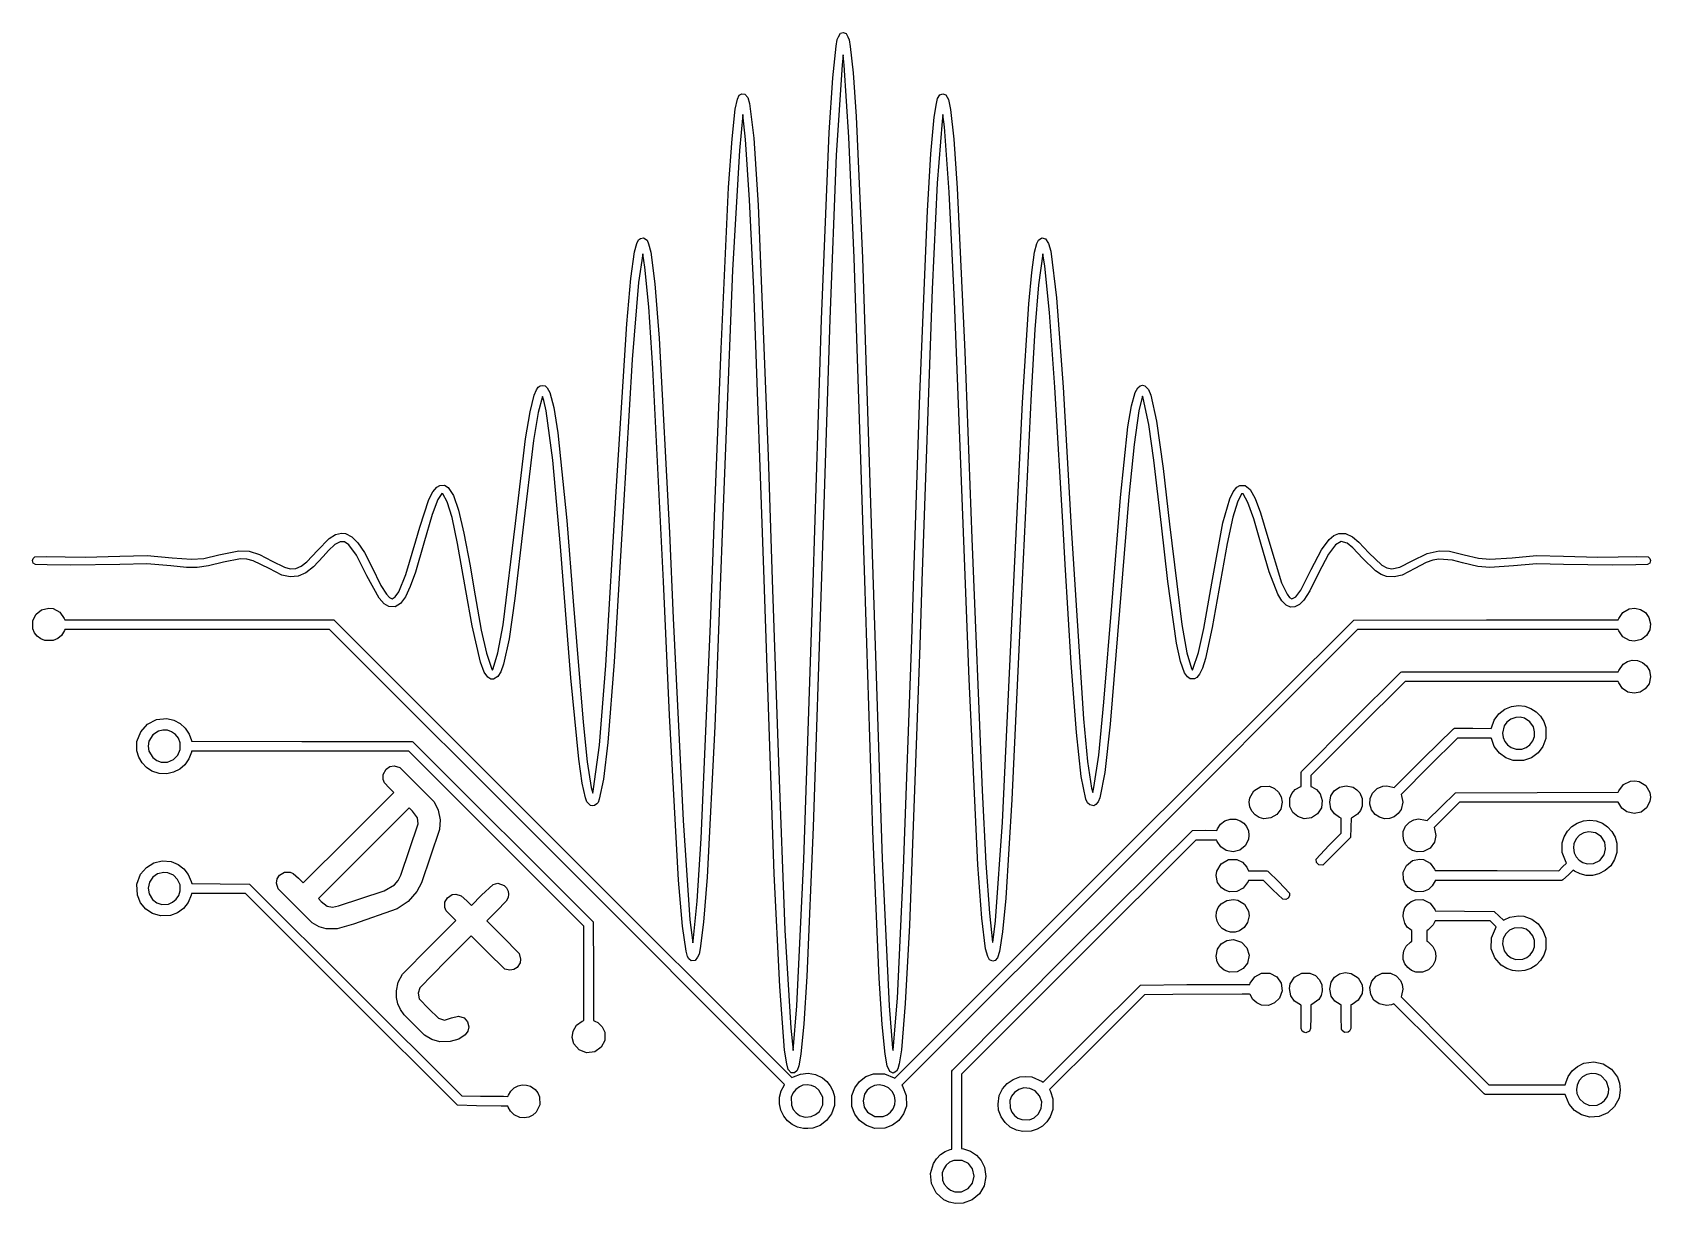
# Model space of a CAD drawing. Extents: x 0 to 215, y 0 to 156.
import ezdxf

# ---------------------------------------------------------------- set-up
doc = ezdxf.new("R2010")
doc.units = 0

msp = doc.modelspace()

# ---------------------------------------------------------------- linework, layer by layer
at = {"layer": 'Image', "color": 7}
for points in [[(100.874361, 17.413645), (100.469814, 17.835679), (100.265601, 18.597678), (99.984058, 20.413776), (99.326804, 28.891287), (98.615558, 43.845244), (97.243433, 82.973894), (95.871279, 121.619943), (95.315372, 133.418543), (94.792418, 141.431918), (94.436263, 144.772014), (93.966766, 140.00952), (93.070176, 124.1031), (91.858542, 93.718081), (90.689517, 63.415919), (89.677078, 43.391796), (89.213611, 37.442884), (88.759751, 33.913859), (88.615152, 33.15186), (88.420829, 32.771455), (88.108216, 32.31841), (87.546855, 32.284136), (87.256838, 32.56239), (87.062515, 32.85123), (86.879648, 33.547967), (86.389888, 36.905574), (85.878228, 43.006737), (84.683408, 64.952617), (83.882592, 82.719895), (82.4817, 111.067687), (81.927572, 119.232729), (81.405114, 124.502839), (81.120113, 126.271005), (80.580168, 122.433083), (79.741294, 112.208396), (78.523636, 91.990883), (77.328685, 72.043221), (76.490916, 61.307722), (75.921903, 56.440584), (75.354424, 53.789331), (75.196319, 53.344832), (75.009971, 53.160076), (74.717716, 52.921768), (74.446666, 52.86441), (74.177791, 52.923068), (73.702743, 53.434647), (73.508618, 53.96929), (73.070074, 55.894513), (72.615428, 59.080319), (71.577909, 69.892911), (70.865659, 78.909899), (70.204104, 87.368089), (69.170795, 98.846317), (68.289287, 105.389366), (67.980098, 106.780071), (67.781934, 107.307064), (67.233095, 105.154798), (66.626124, 101.426971), (65.252576, 89.920786), (64.145806, 80.435314), (63.361561, 75.097727), (62.618673, 71.70731), (62.243163, 70.688237), (61.847919, 70.063294), (61.305955, 69.727684), (60.92717, 69.733108), (60.527838, 69.975503), (60.038058, 70.666027), (59.546667, 71.977074), (58.459405, 76.789002), (57.632175, 81.500696), (56.52695, 87.73601), (55.775456, 91.190784), (55.13558, 93.293288), (54.55167, 94.374027), (54.432401, 94.399427), (53.911265, 93.604247), (53.144137, 91.620499), (52.031321, 87.812588), (50.909121, 83.951793), (50.232966, 82.038854), (49.577049, 80.664535), (48.915626, 79.784783), (48.222953, 79.355547), (47.386929, 79.370231), (46.747432, 79.740708), (46.101928, 80.471076), (44.475878, 83.456494), (43.079626, 86.181369), (42.071575, 87.558588), (41.492276, 87.963012), (40.89881, 87.987585), (40.214243, 87.611125), (39.361637, 86.812449), (38.657066, 86.034291), (37.372547, 84.671075), (36.331853, 83.851721), (35.313353, 83.400141), (34.272007, 83.304367), (33.16278, 83.552431), (31.457577, 84.409455), (29.346541, 85.45322), (28.509647, 85.662833), (27.653257, 85.706213), (25.399684, 85.27215), (23.395578, 84.771364), (21.919889, 84.574799), (20.485191, 84.569213), (18.414693, 84.776988), (15.218564, 85.064359), (11.620202, 84.968077), (5.10511, 84.891592), (1.988514, 84.929059), (0.426416, 84.958301), (0.126532, 85.152475), (0, 85.488491), (0.091285, 85.773018), (0.315419, 85.973813), (1.904714, 86.020115), (4.355811, 85.9958), (7.022808, 85.955448), (11.634336, 86.060244), (15.252397, 86.149155), (18.567093, 85.857164), (21.15789, 85.655451), (22.78142, 85.764557), (24.790909, 86.237967), (27.447483, 86.785223), (28.820977, 86.715139), (30.201371, 86.297731), (31.877129, 85.425661), (33.508273, 84.589742), (34.286847, 84.397701), (35.006051, 84.448806), (35.721427, 84.756966), (36.488514, 85.336091), (37.907441, 86.834689), (39.458567, 88.40927), (40.288022, 88.929159), (41.084165, 89.113016), (41.638982, 89.060457), (42.468508, 88.658346), (43.274036, 87.85219), (44.12984, 86.547627), (45.110192, 84.650292), (46.333225, 82.185367), (47.063905, 81.007992), (47.483442, 80.555509), (47.821522, 80.383098), (48.23067, 80.648365), (48.706418, 81.335596), (49.652004, 83.615319), (50.977291, 88.091988), (51.48946, 89.920786), (52.71046, 93.603809), (53.23348, 94.636744), (53.749346, 95.251318), (54.161161, 95.482884), (54.77842, 95.493255), (55.279453, 95.193766), (55.967738, 94.131489), (56.641578, 92.17936), (57.358554, 89.130314), (58.176253, 84.777289), (58.686576, 81.805493), (59.672652, 76.250499), (60.33933, 73.194904), (61.073061, 71.0372), (61.144462, 70.924192), (61.246281, 71.1261), (61.877596, 73.211705), (62.557613, 76.941399), (64.211032, 90.416082), (65.558958, 101.668268), (66.141671, 105.257174), (66.686293, 107.483953), (67.002425, 108.195152), (67.23739, 108.542582), (67.4864, 108.691632), (67.858702, 108.774523), (68.144338, 108.698636), (68.435925, 108.431155), (68.781145, 107.831957), (69.309903, 105.852559), (69.844374, 102.463733), (71.017178, 90.797082), (71.868841, 80.078295), (73.191402, 63.987416), (73.761409, 58.718326), (74.292038, 55.300481), (74.470812, 54.582043), (74.587921, 55.140842), (75.359004, 60.950566), (76.199295, 71.518506), (77.583932, 94.670577), (78.99369, 116.95111), (79.538758, 122.986815), (80.048295, 126.537734), (80.345964, 127.633631), (80.564733, 128.09756), (80.814131, 128.306122), (81.246015, 128.391241), (81.70703, 128.078626), (81.911846, 127.599225), (82.20407, 126.467508), (82.754044, 122.262469), (83.324951, 115.028525), (84.682567, 89.171484), (85.191336, 77.843098), (86.481228, 50.914245), (87.399692, 37.749249), (87.783557, 34.663155), (87.829528, 34.885405), (88.357312, 40.216873), (88.893075, 48.550687), (90.143872, 77.055699), (90.766349, 93.692678), (91.528943, 113.618953), (92.544802, 135.084287), (92.997177, 141.547675), (93.430766, 145.47051), (93.729263, 146.797991), (93.963789, 147.328317), (94.306192, 147.524325), (94.691864, 147.489263), (95.088661, 147.027919), (95.312581, 146.21981), (95.870011, 141.63478), (96.446839, 132.706967), (97.789011, 99.356871), (98.33578, 82.935792), (99.149095, 58.691522), (100.033541, 36.335697), (100.798606, 23.322069), (101.09926, 20.346834), (101.612519, 26.293866), (102.542477, 45.746997), (103.771453, 82.503992), (104.889424, 117.543245), (105.910991, 142.376414), (106.372212, 149.656546), (106.818988, 153.862422), (106.959768, 154.735943), (107.126394, 155.09432), (107.422932, 155.572954), (107.771778, 155.693608), (108.15668, 155.526148), (108.37703, 155.097098), (108.555378, 154.716099), (108.696348, 153.823428), (109.083548, 150.300392), (109.478795, 144.527549), (110.324438, 125.696635), (111.695994, 83.634291), (112.950692, 45.82948), (113.881651, 26.281166), (114.337151, 20.693173), (114.374966, 20.37779), (114.399117, 20.416433), (114.474459, 20.998626), (114.971566, 27.335264), (115.802869, 44.552372), (116.877569, 74.934802), (117.157389, 83.481891), (117.970172, 107.561061), (118.983718, 131.977917), (119.437384, 139.558602), (119.875022, 144.429112), (120.152395, 146.221755), (120.309692, 146.920254), (120.621651, 147.371484), (121.000908, 147.542231), (121.429479, 147.398651), (121.749534, 146.753209), (122.03136, 145.457811), (122.465688, 141.502291), (122.918246, 134.985453), (123.938276, 113.250653), (124.87876, 88.422185), (126.224761, 54.926905), (126.735025, 45.244572), (127.215221, 38.600148), (127.631233, 34.752055), (127.667883, 34.713955), (128.015471, 37.584149), (128.936022, 50.729817), (130.199749, 77.119199), (131.584082, 106.506962), (132.425868, 119.593312), (132.821151, 123.765087), (133.209108, 126.475705), (133.504295, 127.614224), (133.709096, 128.089783), (134.180281, 128.392016), (134.662171, 128.265323), (135.063136, 127.639733), (135.346031, 126.598334), (136.118597, 120.405484), (136.99347, 108.526259), (138.086918, 89.844583), (139.712931, 64.470015), (140.259206, 58.784665), (140.78104, 55.211727), (140.943311, 54.640227), (141.092919, 55.326026), (141.72443, 59.6055), (142.42881, 66.679812), (143.498003, 80.040195), (144.615416, 93.870478), (145.621826, 103.246787), (146.092385, 106.061957), (146.56552, 107.80236), (146.923733, 108.434251), (147.231204, 108.707929), (147.535428, 108.779989), (147.849298, 108.703829), (148.335329, 108.22527), (148.666536, 107.471161), (149.43018, 104.030435), (150.302509, 97.705873), (151.142097, 90.339882), (152.770459, 77.004899), (153.450103, 73.233737), (154.081963, 71.126873), (154.182393, 70.925737), (154.256535, 71.044855), (155.000878, 73.258404), (155.685522, 76.446725), (156.742917, 82.465892), (158.243351, 90.479582), (159.146926, 93.67411), (159.597265, 94.636637), (160.068418, 95.232726), (160.494119, 95.482691), (161.187908, 95.47261), (161.870577, 94.912332), (162.53467, 93.730767), (163.235884, 91.809516), (164.187753, 88.539326), (166.025954, 82.542082), (166.770619, 81.00874), (167.108912, 80.577103), (167.409421, 80.392271), (167.913075, 80.67369), (168.576484, 81.550866), (169.980274, 84.292639), (171.334719, 86.904561), (172.372014, 88.289772), (172.99531, 88.798266), (173.648056, 89.070347), (174.531952, 89.065204), (175.44999, 88.655391), (176.288416, 87.95142), (177.634388, 86.49103), (179.344194, 84.85774), (180.030244, 84.502149), (180.695084, 84.391252), (181.733774, 84.601767), (183.37478, 85.44982), (185.36285, 86.44071), (186.984857, 86.786694), (188.349335, 86.719507), (190.296272, 86.264026), (192.211606, 85.798063), (193.712567, 85.648852), (196.697064, 85.869252), (199.90879, 86.153135), (203.491555, 86.060408), (208.088949, 85.95538), (210.755946, 85.995787), (213.194343, 86.020102), (214.770937, 85.9738), (214.995072, 85.773005), (215.086357, 85.488478), (214.959825, 85.152461), (214.659939, 84.958288), (213.097841, 84.929049), (209.993947, 84.891531), (203.516955, 84.967609), (199.9417, 85.065137), (196.859499, 84.791291), (193.699867, 84.557741), (192.10091, 84.7093), (190.062333, 85.197183), (188.746874, 85.537939), (186.938096, 85.688838), (186.116341, 85.536486), (185.269922, 85.225091), (183.75578, 84.409104), (182.078054, 83.559694), (180.99859, 83.310675), (179.999365, 83.37819), (179.267775, 83.639951), (178.529092, 84.100705), (176.783489, 85.805607), (175.508874, 87.189309), (174.767096, 87.796181), (173.972642, 88.018106), (173.218804, 87.596646), (172.266669, 86.335303), (170.95364, 83.79938), (169.775303, 81.451921), (168.985029, 80.230684), (168.405072, 79.650316), (167.81304, 79.343178), (167.219661, 79.312329), (166.635662, 79.560826), (166.071022, 80.111318), (165.516774, 81.008429), (164.363862, 83.98988), (163.3088, 87.634775), (162.330391, 91.051071), (161.567888, 93.213839), (160.926045, 94.346717), (160.727793, 94.359417), (160.161075, 93.268652), (159.553709, 91.266971), (158.791658, 87.766845), (157.69541, 81.564183), (156.818815, 76.573089), (155.920754, 72.46999), (155.516542, 71.199561), (155.119075, 70.365385), (154.749239, 69.935604), (154.465294, 69.749755), (153.889069, 69.763725), (153.514038, 70.029224), (153.139084, 70.578705), (152.613494, 72.057142), (152.082867, 74.485278), (150.913971, 82.694489), (150.062622, 90.17478), (149.066886, 98.82127), (148.399162, 103.585963), (147.654729, 107.062089), (147.556203, 107.337821), (147.502702, 107.201789), (147.066931, 105.380018), (146.421713, 100.898658), (145.72082, 93.984775), (144.500061, 78.846394), (143.254589, 63.740261), (142.533068, 57.323879), (141.867452, 53.961268), (141.655596, 53.415404), (141.35047, 53.049311), (141.060905, 52.87326), (140.546608, 53.004879), (140.248851, 53.296953), (140.036056, 53.776626), (139.414564, 56.764107), (138.776892, 62.618346), (138.078397, 71.843165), (137.274434, 84.942386), (136.994754, 89.84458), (135.901624, 108.513557), (135.192831, 118.461255), (134.56703, 124.604434), (134.290274, 126.255432), (133.744103, 122.115237), (133.259693, 116.216586), (132.738463, 107.658707), (131.304941, 77.423996), (130.191125, 53.744858), (129.374499, 40.606742), (128.957538, 36.139396), (128.5475, 33.520154), (128.276879, 32.699611), (127.95522, 32.321133), (127.647253, 32.22556), (127.193824, 32.433451), (126.974503, 32.840125), (126.681539, 33.892343), (126.178503, 37.938498), (125.660003, 45.04324), (124.498194, 69.715106), (123.799388, 88.104683), (122.566889, 119.98164), (121.857966, 134.438683), (121.220519, 143.121011), (121.023685, 144.787353), (120.908213, 143.875838), (120.278888, 135.653505), (119.596104, 121.543738), (118.224243, 82.732589), (117.944304, 74.1855), (116.572717, 37.024572), (116.021728, 26.617727), (115.505063, 20.436022), (115.216326, 18.576546), (115.049771, 17.917635), (114.83634, 17.597287), (114.41703, 17.364921), (113.953612, 17.552398), (113.627318, 18.318273), (113.345402, 19.876786), (112.962933, 23.807911), (112.570021, 29.960471), (111.721799, 49.496731), (110.629425, 82.846889), (109.232083, 125.722032), (108.536682, 141.784413), (107.897839, 151.3188), (107.771778, 152.675582), (107.758708, 152.7176), (107.618122, 151.398918), (106.850715, 139.363875), (105.981591, 117.568643), (104.888694, 83.354888), (103.796186, 50.05553), (102.937298, 30.212607), (102.536456, 23.903496), (102.148548, 19.890325), (101.865616, 18.328227), (101.67278, 17.715728), (101.286778, 17.392942), (100.874356, 17.413632), (100.874361, 17.413645)], [(102.501285, 9.990282), (101.705324, 10.191303), (100.993613, 10.537551), (100.380271, 11.020196), (99.879413, 11.630406), (99.485336, 12.426924), (99.293642, 13.28307), (99.308401, 14.159009), (99.533682, 15.014901), (99.913555, 15.732136), (99.973988, 15.833741), (69.741674, 46.086796), (39.509359, 76.319103), (21.902876, 76.319103), (4.296394, 76.319103), (4.255933, 76.198453), (3.869253, 75.546219), (3.367886, 75.114612), (2.754242, 74.842396), (1.654662, 74.840809), (1.11006, 75.067128), (0.650935, 75.418274), (0.297817, 75.873856), (0.071235, 76.413482), (0.071764, 77.525474), (0.502747, 78.361046), (1.231615, 78.936183), (2.196814, 79.149929), (2.775717, 79.09371), (3.660298, 78.606299), (4.235643, 77.786136), (4.305011, 77.615001), (22.190749, 77.614736), (40.076487, 77.614472), (70.48997, 47.18531), (100.931099, 16.756151), (101.158513, 16.870544), (102.091422, 17.2353), (103.110884, 17.332294), (104.105317, 17.158568), (105.00732, 16.716541), (105.58142, 16.241469), (106.045207, 15.660856), (106.387189, 14.992513), (106.595874, 14.254254), (106.592196, 13.035056), (106.234898, 11.964246), (105.551752, 11.052459), (104.718851, 10.414249), (103.735459, 10.046744), (103.047392, 9.987454), (102.501293, 9.990259), (102.501285, 9.990282)], [(111.962773, 10.010748), (110.860719, 10.373824), (109.94174, 11.053022), (109.294234, 11.915536), (108.924675, 12.933485), (108.922823, 14.368583), (109.299899, 15.402537), (109.931857, 16.254364), (110.783171, 16.888474), (111.818313, 17.269278), (113.275684, 17.268749), (114.553596, 16.746015), (114.642496, 16.683584), (145.071658, 47.108023), (175.625965, 77.573464), (193.266242, 77.614813), (210.781346, 77.615078), (210.850714, 77.786213), (211.391816, 78.576134), (212.216444, 79.057383), (213.000567, 79.160496), (213.747757, 78.987728), (214.38998, 78.568086), (214.859202, 77.93058), (215.078703, 77.088666), (214.962704, 76.255846), (214.543839, 75.527379), (213.854742, 74.998527), (212.876843, 74.784995), (212.279944, 74.855898), (211.412591, 75.341035), (210.851542, 76.14497), (210.781346, 76.318425), (193.458573, 76.31869), (176.135797, 76.318954), (145.85535, 46.038515), (115.574905, 15.758078), (115.657751, 15.628406), (116.158239, 14.385919), (116.170304, 12.985058), (115.803201, 11.937746), (115.176537, 11.073752), (114.325077, 10.428568), (113.283582, 10.037688), (111.962784, 10.0106), (111.962773, 10.010748)], [(169.018038, 51.173552), (168.185502, 51.447414), (167.522785, 52.019035), (167.138266, 52.798793), (167.138385, 53.916392), (167.416454, 54.528867), (167.853971, 55.038565), (168.572949, 55.446224), (168.630099, 55.461041), (168.630099, 56.398231), (168.630099, 57.335418), (168.695922, 57.467506), (175.268164, 64.092365), (181.888882, 70.639106), (182.003182, 70.693076), (196.395243, 70.699505), (210.787304, 70.705935), (210.840546, 70.851897), (211.447494, 71.711117), (212.006544, 72.059191), (212.65299, 72.232668), (213.354449, 72.196529), (214.004225, 71.936742), (214.545138, 71.487363), (214.920006, 70.882451), (215.070895, 70.045358), (214.871659, 69.112058), (214.378573, 68.439302), (213.695113, 68.011566), (212.899116, 67.859363), (212.06842, 68.013205), (211.351728, 68.491046), (210.8515, 69.219859), (210.776774, 69.397659), (196.609106, 69.404035), (182.441437, 69.410412), (176.189817, 63.169518), (169.938197, 56.928624), (169.931477, 56.190596), (169.924756, 55.452571), (170.058474, 55.405645), (170.666961, 55.039451), (171.149977, 54.486867), (171.448731, 53.580818), (171.325195, 52.599225), (170.809009, 51.801597), (170.005009, 51.291762), (169.018033, 51.173547), (169.018038, 51.173552)], [(179.700585, 51.174875), (179.049541, 51.362976), (178.470986, 51.737826), (177.997801, 52.363373), (177.77729, 53.097733), (177.818786, 53.862738), (178.131621, 54.580223), (178.731852, 55.176701), (179.510337, 55.507964), (180.034685, 55.534655), (180.829844, 55.37131), (180.978307, 55.304685), (184.868939, 59.19427), (188.883782, 63.138353), (189.007991, 63.192852), (191.454732, 63.18883), (193.901472, 63.184808), (193.9174, 63.255907), (194.290252, 64.284239), (194.930705, 65.130758), (195.69902, 65.730406), (196.582777, 66.094425), (197.538244, 66.212355), (198.371559, 66.126324), (199.152336, 65.841677), (199.862315, 65.390845), (200.439487, 64.804161), (200.871634, 64.097283), (201.146537, 63.285871), (201.159528, 61.841108), (200.771325, 60.779566), (200.121344, 59.910139), (199.24949, 59.272347), (198.195667, 58.90571), (196.824069, 58.917563), (195.826043, 59.271532), (194.986101, 59.884223), (194.309856, 60.753963), (193.917939, 61.822047), (193.902117, 61.891897), (191.661023, 61.891897), (189.419928, 61.891897), (185.663585, 58.13549), (181.907239, 54.379081), (181.984233, 54.192145), (182.142723, 53.352494), (181.930369, 52.406115), (181.545453, 51.843391), (181.019068, 51.435997), (180.390892, 51.205844), (179.700604, 51.174844), (179.700585, 51.174875)], [(197.950332, 60.429864), (198.541254, 60.640768), (199.042802, 61.012608), (199.421829, 61.512567), (199.64519, 62.107828), (199.667994, 62.735145), (199.514992, 63.368686), (199.03401, 64.06607), (198.325794, 64.530761), (197.752119, 64.671185), (197.16818, 64.647328), (196.519843, 64.423778), (195.96447, 63.987048), (195.630278, 63.509856), (195.396313, 62.552328), (195.472612, 61.957042), (195.698265, 61.424431), (196.059948, 60.97673), (196.544338, 60.636176), (197.205063, 60.410923), (197.950332, 60.429867), (197.950332, 60.429864)], [(73.661161, 20.058901), (72.671954, 20.455576), (71.976902, 21.264675), (71.76131, 22.091771), (71.86741, 22.949283), (72.33442, 23.729895), (73.085122, 24.259889), (73.285321, 24.346802), (73.280902, 30.628928), (73.276484, 36.911052), (61.650717, 48.537888), (50.024951, 60.164723), (35.594737, 60.164723), (21.164499, 60.164723), (21.133967, 60.009532), (20.81283, 59.126473), (20.274594, 58.347592), (19.587331, 57.747434), (18.772539, 57.340412), (17.851717, 57.140944), (16.853015, 57.190427), (15.900096, 57.509963), (15.174604, 57.983836), (14.59016, 58.599376), (14.161371, 59.337074), (13.902842, 60.177423), (13.904245, 61.447421), (14.397766, 62.740101), (15.296045, 63.735329), (16.485167, 64.345493), (17.851217, 64.482982), (18.794509, 64.275341), (19.631265, 63.845832), (20.328353, 63.217307), (20.85264, 62.41262), (21.144673, 61.568159), (21.162328, 61.460296), (35.822241, 61.453867), (50.482153, 61.447437), (50.583753, 61.391962), (74.516016, 37.444467), (74.576785, 31.030978), (74.595835, 24.528359), (74.599433, 24.337632), (74.768322, 24.277061), (75.158293, 24.068612), (75.734625, 23.51147), (76.078143, 22.778359), (76.075761, 21.69649), (75.591026, 20.790224), (74.757117, 20.198022), (73.661254, 20.058917), (73.661161, 20.058901)], [(17.95063, 58.706238), (18.744319, 59.041653), (19.325039, 59.630168), (19.639929, 60.392081), (19.636131, 61.247688), (19.401556, 61.863911), (19.002397, 62.379899), (18.502013, 62.728067), (17.938789, 62.919593), (17.344099, 62.948506), (16.749317, 62.808833), (16.01188, 62.312505), (15.488103, 61.460121), (15.407515, 60.812422), (15.488103, 60.164723), (16.024513, 59.298878), (16.531797, 58.914339), (17.119295, 58.704262), (17.95063, 58.706114), (17.95063, 58.706238)], [(39.052167, 36.519443), (38.099711, 36.803819), (37.21067, 37.325627), (32.675611, 41.851346), (32.441289, 42.587945), (32.524478, 43.185507), (32.867021, 43.680572), (33.510088, 44.060949), (34.261908, 44.072833), (34.679254, 43.885107), (35.363383, 43.250228), (35.992596, 42.627183), (42.017595, 48.652185), (48.042595, 54.677184), (47.430246, 55.293708), (46.818426, 55.94917), (46.619223, 56.368756), (46.605967, 57.065927), (47.014605, 57.778227), (47.508333, 58.119934), (48.107264, 58.203113), (48.843863, 57.968668), (53.395236, 53.408332), (53.957284, 52.326039), (54.217273, 51.0197), (54.122746, 49.740031), (51.728471, 42.651445), (51.119732, 41.509518), (49.959436, 40.153491), (48.501038, 39.184241), (42.671671, 37.163888), (40.516499, 36.51608), (39.052175, 36.51944), (39.052167, 36.519443)], [(184.040593, 46.779501), (183.450933, 46.956543), (182.943431, 47.277423), (182.54164, 47.722305), (182.269114, 48.271355), (182.17432, 48.874437), (182.216174, 49.453591), (182.52377, 50.167089), (183.058934, 50.727971), (183.617825, 51.028829), (184.252945, 51.141294), (185.177697, 50.993445), (185.380663, 50.919135), (187.248043, 52.759349), (189.165973, 54.632597), (200.009087, 54.67833), (210.775999, 54.69103), (210.85798, 54.885938), (211.468806, 55.713149), (212.388928, 56.180391), (212.965743, 56.22169), (213.568209, 56.127102), (214.466932, 55.565214), (215.001799, 54.635063), (215.069824, 54.043331), (215.001799, 53.451599), (214.551781, 52.613664), (213.810144, 52.048515), (212.889543, 51.853126), (211.918341, 52.075516), (211.259099, 52.568546), (210.840649, 53.236445), (210.787238, 53.382932), (200.243235, 53.382932), (189.69923, 53.382932), (187.999514, 51.683073), (186.299798, 49.983217), (186.368167, 49.830873), (186.54695, 48.949205), (186.363563, 48.067036), (185.768303, 47.27856), (184.898771, 46.829536), (184.040585, 46.779501), (184.040593, 46.779501)], [(163.689805, 51.173817), (163.055155, 51.338236), (162.513228, 51.672263), (162.088676, 52.155061), (161.806149, 52.7658), (161.738127, 53.357532), (161.806149, 53.949264), (162.352383, 54.892387), (163.270706, 55.454799), (164.421359, 55.493859), (165.105488, 55.203526), (165.641247, 54.719315), (165.990599, 54.089121), (166.115502, 53.360836), (165.918404, 52.448465), (165.387766, 51.72515), (164.614572, 51.272924), (163.689805, 51.173817), (163.689805, 51.173817)], [(170.971174, 45.041669), (170.672216, 45.359031), (170.648833, 45.804938), (172.328043, 47.592485), (173.964685, 49.231526), (173.958044, 50.241117), (173.951403, 51.250705), (173.750415, 51.338073), (173.059242, 51.809575), (172.59506, 52.484162), (172.429498, 53.357532), (172.581241, 54.199144), (173.041697, 54.88579), (173.721724, 55.365486), (174.623162, 55.545231), (175.53022, 55.351993), (176.026319, 55.030438), (176.425566, 54.59383), (176.748379, 53.878228), (176.748114, 52.83683), (176.51494, 52.267053), (176.142965, 51.791888), (175.473192, 51.338081), (175.272201, 51.250723), (175.259501, 50.011779), (175.19135, 48.671235), (171.520173, 45.014521), (170.971185, 45.041667), (170.971174, 45.041669)], [(40.690465, 39.576816), (46.76768, 41.600315), (48.113651, 42.384497), (48.608965, 42.961511), (48.995197, 43.646822), (51.259471, 50.500035), (51.19952, 51.28087), (50.527937, 52.18754), (50.091121, 52.633632), (44.051106, 46.594946), (38.011092, 40.55626), (38.39193, 40.173115), (39.166015, 39.526396), (39.877666, 39.397487), (40.690465, 39.576816), (40.690465, 39.576816)], [(122.681559, 0.008045), (121.861512, 0.194943), (121.144861, 0.524863), (120.106374, 1.464918), (119.504735, 2.672711), (119.377975, 4.01509), (119.764127, 5.358902), (120.169556, 5.981237), (120.701348, 6.517738), (121.323644, 6.938659), (122.000586, 7.214251), (122.198016, 7.269292), (122.204842, 12.438186), (122.211668, 17.607079), (122.280735, 17.746779), (138.193815, 33.727817), (154.177525, 49.609737), (155.866623, 49.632994), (157.416021, 49.615664), (157.50427, 49.816556), (157.924322, 50.454713), (158.511415, 50.902146), (159.209728, 51.129549), (159.963439, 51.107616), (160.529508, 50.909437), (161.009079, 50.573421), (161.384105, 50.116317), (161.636538, 49.554873), (161.704263, 48.96335), (161.650021, 48.39746), (161.209468, 47.552559), (160.491458, 46.990018), (159.607974, 46.764911), (158.670996, 46.932313), (157.956191, 47.422555), (157.486802, 48.136751), (157.416876, 48.32117), (156.044851, 48.334373), (154.634725, 48.326806), (139.045431, 32.753239), (123.494237, 17.20046), (123.50064, 12.274322), (123.507043, 7.348183), (123.748342, 7.300958), (124.673539, 6.986355), (125.476331, 6.448327), (126.113301, 5.724912), (126.541034, 4.854147), (126.729922, 3.602012), (126.499419, 2.39419), (125.886826, 1.331146), (124.929441, 0.513343), (123.722942, 0.05644), (122.681544, 0.008053), (122.681559, 0.008045)], [(183.911326, 41.459565), (183.341707, 41.664963), (182.860629, 42.012893), (182.452384, 42.518213), (182.219288, 43.100572), (182.204286, 44.061765), (182.63204, 44.970476), (183.415124, 45.596746), (184.352669, 45.796093), (184.898768, 45.741015), (185.784395, 45.275875), (186.372135, 44.478033), (186.459509, 44.277043), (194.670927, 44.270667), (202.882345, 44.264264), (203.387346, 44.769742), (203.892351, 45.275217), (203.839286, 45.349739), (203.33525, 46.664637), (203.336044, 47.947336), (203.588554, 48.772927), (204.017775, 49.507521), (204.604114, 50.125027), (205.327975, 50.59936), (206.144539, 50.893466), (206.996406, 50.986618), (207.84891, 50.879107), (208.667386, 50.571224), (209.372829, 50.092964), (209.946336, 49.468421), (210.364491, 48.729782), (210.603877, 47.909236), (210.604136, 46.690037), (210.304569, 45.742816), (209.778667, 44.921442), (209.061908, 44.26802), (208.189769, 43.824654), (207.365868, 43.640813), (206.532168, 43.64457), (205.724515, 43.831752), (204.97876, 44.198189), (204.779516, 44.31514), (204.151658, 43.702908), (203.415257, 43.030058), (203.288257, 42.969439), (194.872139, 42.969191), (186.456024, 42.968942), (186.441842, 42.914729), (186.061065, 42.231999), (185.54648, 41.767061), (184.886354, 41.478665), (183.911225, 41.459562), (183.911326, 41.459565)], [(207.49205, 45.217106), (208.325079, 45.636407), (208.888842, 46.35984), (209.108604, 47.185339), (208.977143, 48.05323), (208.495349, 48.799084), (207.749246, 49.303933), (206.857051, 49.438705), (206.195545, 49.301816), (205.624764, 48.973107), (205.177348, 48.478955), (204.885937, 47.845739), (204.839502, 47.286939), (204.921449, 46.65194), (205.189336, 46.108093), (205.585919, 45.66584), (206.086542, 45.346121), (206.666551, 45.169876), (207.49205, 45.217106), (207.49205, 45.217106)], [(64.787801, 11.473146), (64.049681, 11.812124), (63.571016, 12.281603), (63.25917, 12.826091), (63.211662, 12.965857), (62.320599, 12.981573), (59.02924, 13.016522), (56.514643, 13.089904), (42.354171, 27.192903), (28.307997, 41.241747), (24.737943, 41.241747), (21.167888, 41.241747), (21.11076, 41.004776), (20.727557, 40.055975), (20.075307, 39.235149), (19.282333, 38.649317), (18.363893, 38.303391), (17.034864, 38.244262), (15.973284, 38.55982), (15.066062, 39.164743), (14.373647, 40.004438), (13.956488, 41.024315), (13.896118, 42.464503), (14.375588, 43.794444), (15.150228, 44.702578), (16.138964, 45.305243), (17.264046, 45.570515), (18.447725, 45.466471), (19.36156, 45.099224), (20.131897, 44.511433), (20.724853, 43.736956), (21.106545, 42.80965), (21.175855, 42.549845), (24.970518, 42.537145), (28.85408, 42.477566), (43.001863, 28.376486), (57.060742, 14.322284), (59.562639, 14.307097), (62.63717, 14.276381), (63.209805, 14.26085), (63.279234, 14.437814), (63.591004, 14.960871), (64.049792, 15.400822), (64.553667, 15.664175), (65.111331, 15.788138), (65.683158, 15.769034), (66.229522, 15.603183), (66.82358, 15.195535), (67.198442, 14.729963), (67.423932, 14.211234), (67.451707, 13.124043), (66.95673, 12.153429), (66.528782, 11.780421), (65.988831, 11.518858), (65.366532, 11.431082), (64.787801, 11.473143), (64.787801, 11.473146)], [(166.217102, 40.472345), (164.870083, 41.740338), (163.637362, 42.968945), (162.630576, 42.968945), (161.62379, 42.968945), (161.58333, 42.848295), (160.920812, 41.919683), (160.08301, 41.483335), (159.104436, 41.45576), (158.53233, 41.656048), (158.034116, 42.000904), (157.53258, 42.693522), (157.342324, 43.629344), (157.412343, 44.221354), (157.996634, 45.191957), (158.990811, 45.7441), (160.07031, 45.741084), (160.831044, 45.37573), (161.401104, 44.748556), (161.56872, 44.417248), (161.625222, 44.266163), (162.860713, 44.258914), (164.096205, 44.251664), (164.226168, 44.179624), (165.68982, 42.769925), (167.068014, 41.295404), (167.085073, 40.91304), (166.911039, 40.611752), (166.602764, 40.446531), (166.217102, 40.472366), (166.217102, 40.472345)], [(18.071793, 39.817999), (18.6468, 40.061561), (19.122493, 40.456757), (19.469453, 40.971061), (19.658259, 41.571946), (19.628297, 42.376999), (19.311768, 43.09667), (18.758413, 43.657729), (18.017969, 43.986946), (17.456332, 44.029089), (16.623995, 43.834949), (16.033508, 43.423379), (15.563996, 42.741032), (15.391851, 41.959776), (15.519538, 41.16695), (15.949526, 40.449895), (16.523859, 40.006708), (17.228895, 39.767004), (18.071793, 39.817999), (18.071793, 39.817999)], [(54.152446, 21.517127), (53.093765, 21.815755), (52.120448, 22.40317), (49.403911, 25.10007), (48.9142, 25.802646), (48.580319, 26.571785), (48.404309, 27.401089), (48.388211, 28.284162), (48.629634, 29.453181), (49.195475, 30.497563), (52.803342, 34.161051), (56.271996, 37.634039), (55.649057, 38.263146), (55.014273, 38.947182), (54.826556, 39.364515), (54.83147, 40.064116), (55.176385, 40.674505), (55.79276, 41.078131), (56.2853, 41.134585), (57.006093, 40.932381), (57.740927, 40.253169), (58.344912, 39.656813), (59.696724, 41.005212), (61.239037, 42.442917), (61.856238, 42.587506), (62.718632, 42.303397), (63.033313, 41.979206), (63.235869, 41.559246), (63.281409, 41.140147), (63.235869, 40.721047), (62.962338, 40.225673), (61.711061, 38.936419), (60.389985, 37.608988), (62.499156, 35.494724), (64.690025, 33.249607), (64.891118, 32.515971), (64.835111, 32.012343), (64.441309, 31.404808), (63.999312, 31.122312), (63.478915, 31.030962), (62.803167, 31.187617), (60.483234, 33.427158), (58.317731, 35.589873), (54.94965, 32.224568), (51.482335, 28.708696), (51.263683, 28.003025), (51.426169, 27.246367), (52.677636, 25.896057), (53.979329, 24.645397), (54.764276, 24.415175), (55.701844, 24.693289), (56.619873, 24.944531), (57.371251, 24.696253), (57.845416, 24.168626), (57.997451, 23.512572), (57.886648, 22.940172), (57.532218, 22.444866), (56.683443, 21.866004), (55.549444, 21.544469), (54.152446, 21.517127), (54.152446, 21.517127)], [(159.233651, 36.08626), (158.649816, 36.253501), (158.136882, 36.569052), (157.726965, 37.006698), (157.452182, 37.540228), (157.330778, 38.16649), (157.38823, 38.781106), (157.617055, 39.353063), (158.009772, 39.851345), (158.741297, 40.322954), (159.623744, 40.448522), (160.202879, 40.353505), (161.102027, 39.792129), (161.636244, 38.861685), (161.705546, 38.282651), (161.518518, 37.365235), (161.044769, 36.693597), (160.444811, 36.275135), (159.849594, 36.098938), (159.233651, 36.08626), (159.233651, 36.08626)], [(183.89548, 30.775301), (183.321459, 30.985185), (182.813825, 31.373854), (182.423035, 31.876481), (182.204744, 32.469741), (182.174373, 33.008577), (182.265836, 33.596351), (182.609628, 34.248839), (183.150792, 34.755846), (183.36208, 34.896433), (183.36208, 35.599356), (183.36208, 36.302279), (183.224566, 36.384529), (182.746107, 36.773155), (182.395217, 37.292044), (182.174894, 38.18812), (182.217616, 38.764541), (182.4374, 39.331633), (182.800439, 39.81238), (183.278832, 40.178694), (183.84468, 40.40249), (184.810633, 40.416089), (185.766597, 39.944668), (186.38764, 39.096209), (186.457111, 38.917647), (190.33884, 38.904947), (194.309467, 38.84531), (194.962786, 38.23665), (195.527207, 37.67493), (195.623185, 37.732892), (196.366864, 38.07612), (197.535263, 38.253266), (198.246462, 38.196463), (199.290274, 37.817191), (200.145653, 37.181471), (200.779702, 36.32232), (201.159523, 35.272754), (201.146532, 33.827991), (200.871629, 33.016579), (200.439482, 32.309701), (199.86231, 31.723017), (199.15233, 31.272185), (198.369322, 30.987035), (197.53527, 30.9002), (196.721888, 30.983426), (195.973172, 31.244356), (195.214923, 31.717015), (194.379701, 32.680893), (193.910637, 33.894298), (193.924395, 35.320517), (194.452098, 36.596968), (194.563482, 36.787765), (194.163057, 37.209886), (193.762632, 37.609723), (190.111082, 37.603294), (186.459535, 37.596865), (186.376408, 37.405645), (186.194031, 37.062746), (185.527444, 36.407667), (185.343294, 36.287687), (185.343294, 35.591569), (185.343294, 34.895448), (185.501745, 34.799193), (186.155881, 34.180572), (186.45213, 33.569769), (186.551249, 32.92367), (186.453213, 32.277438), (186.157998, 31.666231), (185.56349, 31.089091), (184.764754, 30.768301), (183.895549, 30.775322), (183.89548, 30.775301)], [(198.089651, 32.503319), (198.639603, 32.739535), (199.091014, 33.099341), (199.4277, 33.565772), (199.63348, 34.121861), (199.645201, 35.006049), (199.420699, 35.604824), (199.03952, 36.105186), (198.533065, 36.476306), (197.932732, 36.687358), (196.952055, 36.644855), (196.313819, 36.343439), (195.821831, 35.869029), (195.506023, 35.261707), (195.396323, 34.56155), (195.633921, 33.596351), (196.021604, 33.075652), (196.565107, 32.664821), (197.183838, 32.454691), (198.089662, 32.503319), (198.089651, 32.503319)], [(159.117811, 30.762601), (158.395508, 31.03946), (157.829123, 31.524634), (157.459407, 32.168954), (157.327113, 32.923249), (157.513349, 33.811779), (158.018315, 34.523213), (158.761397, 34.981967), (159.661979, 35.112454), (160.700402, 34.776328), (161.417733, 34.0254), (161.71516, 33.029741), (161.493872, 31.959421), (160.935756, 31.24478), (160.13381, 30.814697), (159.117811, 30.762601), (159.117811, 30.762601)], [(131.622348, 9.583618), (130.812584, 9.775549), (129.973927, 10.193873), (129.280224, 10.796841), (128.756518, 11.556426), (128.42785, 12.444602), (128.359447, 13.238285), (128.516504, 14.381283), (128.926374, 15.250705), (129.547145, 15.977205), (130.340156, 16.525913), (131.266749, 16.861958), (132.041448, 16.920325), (132.831313, 16.852743), (134.212933, 16.222948), (134.331117, 16.146581), (140.765625, 22.559364), (147.301936, 29.025301), (153.424056, 29.114193), (160.616539, 29.150645), (161.810467, 29.151439), (161.871125, 29.310189), (162.458412, 30.156439), (163.385006, 30.65341), (164.464504, 30.653675), (165.402645, 30.143428), (165.970912, 29.306808), (166.106612, 28.307336), (165.747049, 27.308531), (165.108361, 26.677853), (164.280074, 26.356564), (163.359606, 26.395399), (162.733474, 26.684862), (162.211067, 27.145418), (161.837764, 27.815083), (161.758563, 27.844942), (160.785751, 27.853997), (151.588509, 27.805346), (147.8184, 27.783333), (141.505912, 21.470848), (135.193428, 15.158361), (135.322862, 14.896826), (135.652532, 13.923168), (135.639859, 12.522307), (135.291937, 11.554219), (134.836597, 10.873802), (134.250319, 10.317649), (133.554462, 9.901953), (132.77039, 9.642906), (131.622338, 9.583626), (131.622348, 9.583618)], [(168.998213, 22.784894), (168.788611, 22.937993), (168.647649, 23.28599), (168.630099, 24.811616), (168.630099, 26.409256), (168.560249, 26.437899), (167.76914, 26.916604), (167.26788, 27.616614), (167.086739, 28.605265), (167.181533, 29.208348), (167.768167, 30.123613), (168.720372, 30.65318), (169.811197, 30.653011), (170.53293, 30.314725), (171.073565, 29.768984), (171.392038, 29.075043), (171.447286, 28.292158), (171.292948, 27.681633), (170.970722, 27.138928), (170.072878, 26.480497), (169.927283, 26.427411), (169.920034, 24.82394), (169.895309, 23.292858), (169.744702, 22.941549), (169.26509, 22.725668), (168.998205, 22.784894), (168.998213, 22.784894)], [(174.38643, 22.760897), (174.040406, 23.070065), (173.976792, 23.193654), (173.969596, 24.807256), (173.962399, 26.420858), (173.805274, 26.481545), (173.109532, 26.924369), (172.620167, 27.60593), (172.428564, 28.529055), (172.615198, 29.441565), (173.079245, 30.096893), (173.735034, 30.533236), (174.502639, 30.715839), (175.302131, 30.609947), (176.20396, 30.028131), (176.737491, 29.084759), (176.792236, 28.516355), (176.723915, 27.92462), (176.225113, 27.036744), (175.418619, 26.480709), (175.260242, 26.420858), (175.259977, 24.844234), (175.238625, 23.29602), (175.081061, 22.930629), (174.899184, 22.78617), (174.386544, 22.760902), (174.38643, 22.760897)], [(206.984051, 11.500837), (205.889193, 11.798231), (204.954002, 12.397377), (204.238924, 13.24527), (203.804409, 14.288907), (203.747923, 14.520515), (198.412744, 14.527103), (193.077568, 14.533691), (192.975968, 14.593619), (186.932861, 20.608908), (180.951171, 26.550344), (180.644284, 26.441133), (179.971185, 26.345578), (179.004589, 26.547553), (178.307881, 27.070496), (177.877828, 27.819107), (177.770025, 28.729598), (178.023587, 29.567716), (178.587909, 30.240008), (179.412385, 30.653019), (180.503213, 30.653188), (181.267032, 30.281018), (181.827578, 29.668188), (182.067804, 29.11958), (182.142882, 28.52634), (181.986503, 27.689044), (181.907887, 27.494337), (182.806379, 26.589307), (188.632494, 20.750333), (193.56012, 15.816389), (198.654187, 15.816389), (203.748256, 15.816389), (203.805385, 16.053361), (204.136683, 16.913609), (204.671465, 17.659354), (205.375763, 18.253859), (206.215614, 18.660384), (207.529121, 18.849068), (208.786561, 18.573195), (209.8737, 17.87998), (210.676306, 16.81664), (210.968763, 16.024286), (211.058261, 15.15599), (210.891312, 14.041591), (210.299098, 12.915379), (209.386284, 12.074771), (208.249169, 11.582387), (206.984051, 11.500845), (206.984051, 11.500837)], [(207.958904, 13.095929), (208.506642, 13.34126), (208.957771, 13.71332), (209.291542, 14.18968), (209.487207, 14.747913), (209.51769, 15.268613), (209.229106, 16.260881), (208.457249, 17.027817), (207.849434, 17.261515), (207.223125, 17.3072), (206.611604, 17.167401), (206.048152, 16.844649), (205.60511, 16.364408), (205.316548, 15.747505), (205.247389, 15.181382), (205.292265, 14.660683), (205.610764, 13.951937), (206.190269, 13.387489), (206.945951, 13.062731), (207.958904, 13.095929), (207.958904, 13.095929)], [(103.492069, 11.574634), (104.099902, 11.840211), (104.600677, 12.270858), (105.04493, 13.136685), (105.046782, 14.162309), (104.533833, 15.09915), (104.086391, 15.477882), (103.554167, 15.718803), (102.958363, 15.778282), (102.418455, 15.735104), (101.942364, 15.541273), (101.459765, 15.168804), (101.086595, 14.706037), (100.869713, 14.162309), (100.882942, 13.091182), (101.127577, 12.54099), (101.505288, 12.080211), (101.98273, 11.740078), (102.526555, 11.551822), (102.742455, 11.513137), (103.491939, 11.574634), (103.492069, 11.574634)], [(113.071183, 11.575304), (113.617501, 11.797217), (114.073762, 12.150975), (114.419252, 12.615439), (114.633257, 13.169469), (114.674587, 13.733584), (114.581859, 14.317783), (114.268398, 14.927204), (113.803469, 15.391556), (113.219585, 15.687277), (112.549258, 15.790802), (111.935556, 15.707208), (111.392149, 15.466509), (110.941224, 15.082638), (110.60497, 14.569529), (110.405599, 13.657384), (110.548652, 12.846974), (111.007581, 12.162927), (111.960829, 11.58693), (113.071183, 11.575304), (113.071183, 11.575304)], [(132.536747, 11.169021), (133.160302, 11.43431), (133.679523, 11.886202), (134.088255, 12.67003), (134.148918, 13.527668), (133.876514, 14.34074), (133.286046, 14.990867), (132.562193, 15.331374), (131.793798, 15.386569), (131.101176, 15.186989), (130.515251, 14.762283), (130.143788, 14.288087), (129.929335, 13.720884), (129.943331, 12.730285), (130.168676, 12.182925), (130.518531, 11.727403), (130.97333, 11.383168), (131.513509, 11.169664), (132.536739, 11.169135), (132.536747, 11.169021)], [(123.489077, 1.581835), (124.382523, 1.999122), (124.972415, 2.737962), (125.191059, 3.659349), (124.970758, 4.624277), (124.402531, 5.343768), (123.583258, 5.762116), (122.471036, 5.748702), (121.913307, 5.500272), (121.463663, 5.130373), (121.134967, 4.653003), (120.940077, 4.082163), (120.968355, 3.129092), (121.201937, 2.590321), (121.571792, 2.132932), (122.046005, 1.787287), (122.59266, 1.583753), (123.489077, 1.581901), (123.489077, 1.581835)]]:
    msp.add_lwpolyline(points, dxfattribs=at)

doc.saveas('drawing.dxf')
